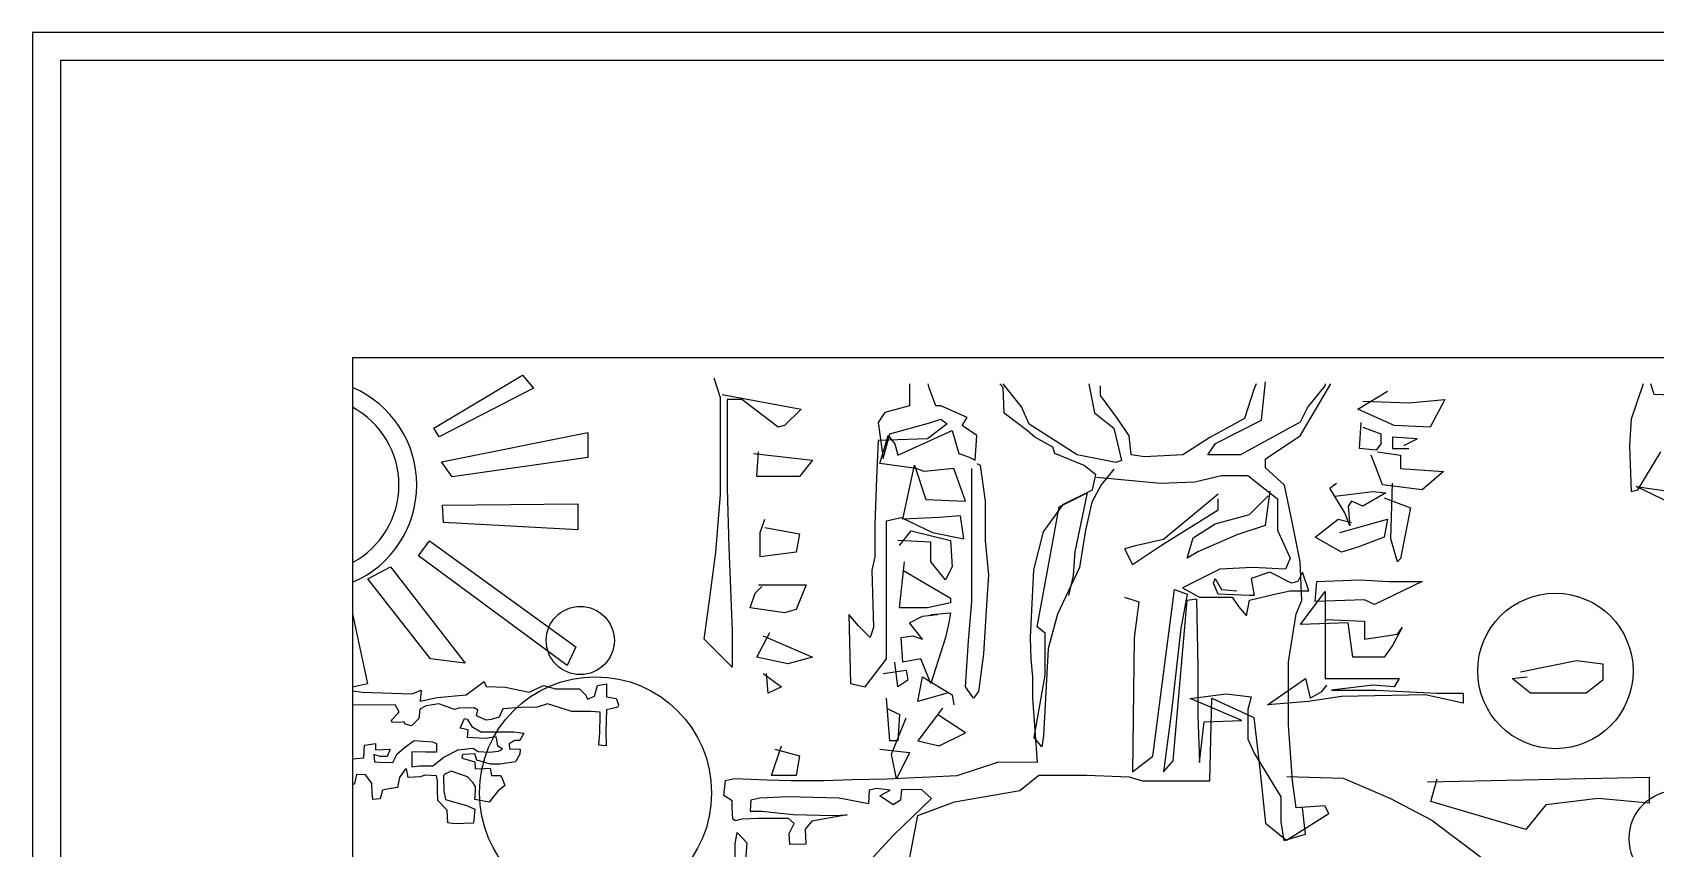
# Model space of a CAD drawing. Header units: millimetres. Extents: x 351279 to 387190, y -1289537 to -1277077.
# Drawn here: x 380737.4 to 381083.3, y -1286112.2 to -1285938.3 of the extents above; entities that cross this region are included whole.
import ezdxf

# ---------------------------------------------------------------- set-up
doc = ezdxf.new("R2010")
doc.units = ezdxf.units.MM
doc.header["$LTSCALE"] = 20
doc.layers.add('2', color=4, linetype='Continuous')
doc.styles.get("Standard").update_dxf_attribs({"font": 'SimSun.ttf', "height": 85})

# ---------------------------------------------------------------- blocks, each defined once
blk = doc.blocks.new('_G32FAZ')
at = {"color": 8}
for p, q in [((-407.83, 341.42), (-407.83, 336.74)), ((-403.62, 340.59), (-403.87, 341.42)), ((-402.22, 336.74), (-403.62, 340.59)), ((-387.89, 340.68), (-388.57, 341.42)), ((-387.64, 335.2), (-387.89, 340.68)), ((-383.93, 336.54), (-387.84, 341.42)), ((-369.61, 341.45), (-368.38, 335.31)), ((-367.15, 338.99), (-367.15, 341.04)), ((-363.47, 334.09), (-367.15, 338.99)), ((-334.42, 340.22), (-336.46, 334.09)), ((-333.97, 341.42), (-334.42, 340.22)), ((-332.78, 333.68), (-331.96, 341.86)), ((-324.6, 330.4), (-318.05, 341.45)), ((-319.28, 341.04), (-322.96, 336.54)), ((-319.23, 341.42), (-319.28, 341.04)), ((-312.26, 336.05), (-305.95, 339.89)), ((-407.83, 336.74), (-413.08, 335.35)), ((-401.17, 336.74), (-402.22, 336.74)), ((-395.57, 334.3), (-401.17, 336.74)), ((-382.29, 332.86), (-383.93, 336.54)), ((-322.96, 336.54), (-324.6, 333.27)), ((-304.55, 332.55), (-312.26, 336.05)), ((-311.21, 337.79), (-301.4, 337.44)), ((-301.4, 337.44), (-293.7, 338.14)), ((-293.7, 338.14), (-296.85, 332.2)), ((-413.08, 335.35), (-414.48, 333.25)), ((-414.48, 333.25), (-413.43, 325.55)), ((-412.03, 330.8), (-403.27, 333.25)), ((-399.77, 332.9), (-403.97, 329.75)), ((-403.27, 333.25), (-401.17, 333.95)), ((-401.17, 333.95), (-399.77, 332.9)), ((-396.62, 332.55), (-395.57, 334.3)), ((-393.47, 330.45), (-396.62, 332.55)), ((-382.66, 331.42), (-387.64, 335.2)), ((-372.06, 326.31), (-382.29, 332.86)), ((-368.38, 335.31), (-364.29, 332.04)), ((-361.02, 330.4), (-363.47, 334.09)), ((-336.46, 334.09), (-343.83, 330)), ((-342.6, 328.77), (-332.78, 333.68)), ((-324.6, 333.27), (-329.1, 330.81)), ((-311.91, 327.65), (-311.56, 333.25)), ((-311.21, 332.2), (-307.35, 330.8)), ((-296.85, 332.2), (-304.55, 332.55)), ((-414.48, 329.4), (-414.83, 321.35)), ((-403.97, 329.75), (-414.48, 329.4)), ((-414.13, 324.5), (-412.38, 330.45)), ((-413.43, 325.55), (-412.03, 330.8)), ((-412.38, 330.45), (-410.98, 328.7)), ((-410.98, 328.7), (-410.28, 326.25)), ((-410.28, 326.25), (-398.72, 331.5)), ((-398.72, 331.5), (-397.32, 326.6)), ((-393.82, 325.2), (-393.47, 330.45)), ((-381.14, 330.07), (-382.66, 331.42)), ((-377.26, 327.96), (-381.14, 330.07)), ((-364.29, 332.04), (-363.47, 328.77)), ((-363.47, 328.77), (-362.65, 325.09)), ((-360.61, 326.31), (-361.02, 330.4)), ((-343.83, 330), (-349.56, 326.31)), ((-344.24, 326.31), (-342.6, 328.77)), ((-329.1, 330.81), (-337.28, 326.31)), ((-331.96, 325.5), (-324.6, 330.4)), ((-307.35, 328.7), (-308.4, 327.3)), ((-307.35, 330.8), (-307.35, 328.7)), ((-304.9, 330.1), (-304.9, 327.65)), ((-299.65, 329.75), (-304.9, 330.1)), ((-302.45, 328.35), (-299.65, 329.75)), ((-397.32, 326.6), (-395.22, 325.9)), ((-395.22, 325.9), (-393.82, 325.2)), ((-376.84, 326.61), (-377.26, 327.96)), ((-370.59, 324.08), (-376.84, 326.61)), ((-363.88, 324.68), (-372.06, 326.31)), ((-357.74, 325.91), (-360.61, 326.31)), ((-349.56, 326.31), (-357.74, 325.91)), ((-337.28, 326.31), (-344.24, 326.31)), ((-331.96, 323.53), (-331.96, 325.5)), ((-308.4, 327.3), (-311.91, 327.65)), ((-308.05, 322.75), (-309.45, 326.25)), ((-308.05, 326.95), (-303.15, 326.25)), ((-304.9, 327.65), (-301.4, 327.65)), ((-303.15, 326.25), (-303.15, 323.45)), ((-406.43, 323.45), (-414.13, 324.5)), ((-409.23, 312.6), (-406.78, 324.15)), ((-406.78, 324.15), (-404.32, 316.8)), ((-404.67, 322.75), (-406.43, 323.45)), ((-398.37, 323.45), (-404.67, 322.75)), ((-395.92, 316.45), (-398.37, 323.45)), ((-394.52, 310.86), (-394.52, 323.45)), ((-393.47, 324.5), (-392.77, 324.15)), ((-392.77, 324.15), (-391.72, 316.45)), ((-368.14, 322.06), (-370.59, 324.08)), ((-368.82, 318.85), (-368.14, 322.06)), ((-364.3, 323.25), (-366.96, 319.93)), ((-362.65, 325.09), (-363.88, 324.68)), ((-344.01, 321.25), (-341.35, 321.92)), ((-341.35, 321.92), (-335.7, 321.92)), ((-335.7, 321.92), (-329.38, 316.93)), ((-327.87, 319.85), (-331.96, 323.53)), ((-307, 319.95), (-308.05, 322.75)), ((-303.15, 323.45), (-294.05, 322.75)), ((-294.05, 322.75), (-298.6, 318.9)), ((-414.83, 321.35), (-415.18, 311.56)), ((-375.93, 315.27), (-369.95, 318.26)), ((-374.98, 315.82), (-368.82, 318.85)), ((-369.95, 318.26), (-372.61, 305.64)), ((-366.96, 319.93), (-368.95, 316.27)), ((-367.95, 321.59), (-354.32, 320.26)), ((-354.32, 320.26), (-347.01, 320.59)), ((-347.01, 320.59), (-344.01, 321.25)), ((-331.05, 318.6), (-332.04, 311.29)), ((-326.23, 311.67), (-327.87, 319.85)), ((-318.21, 319.25), (-316.81, 320.3)), ((-315.06, 314), (-318.21, 319.25)), ((-317.16, 317.5), (-309.1, 318.55)), ((-309.1, 318.55), (-306.3, 318.2)), ((-298.6, 318.9), (-307, 319.95)), ((-305.25, 308.41), (-304.9, 320.3)), ((-404.32, 316.8), (-395.92, 316.45)), ((-391.72, 316.45), (-391.72, 308.06)), ((-379.28, 309.91), (-374.98, 315.82)), ((-377.93, 304.31), (-375.93, 315.27)), ((-368.95, 316.27), (-370.28, 310.29)), ((-342.02, 317.93), (-353.66, 308.3)), ((-342.02, 314.61), (-342.02, 316.93)), ((-335.37, 313.61), (-333.37, 315.61)), ((-333.37, 315.61), (-331.38, 317.6)), ((-329.38, 316.93), (-329.38, 310.29)), ((-313.66, 316.45), (-314.36, 315.4)), ((-314.36, 315.4), (-314.01, 311.21)), ((-311.21, 315.4), (-313.66, 316.45)), ((-306.3, 318.2), (-311.21, 315.4)), ((-306.65, 317.15), (-301.05, 315.05)), ((-301.05, 315.05), (-303.15, 304.21)), ((-415.18, 311.56), (-415.18, 307.71)), ((-412.73, 312.25), (-409.58, 312.95)), ((-412.73, 304.21), (-412.73, 312.25)), ((-409.58, 312.95), (-402.92, 309.81)), ((-401.52, 312.95), (-409.23, 312.6)), ((-396.97, 313.3), (-401.52, 312.95)), ((-396.27, 308.41), (-396.97, 313.3)), ((-354.32, 306.97), (-342.02, 314.61)), ((-347.34, 308.63), (-342.68, 311.62)), ((-342.68, 311.62), (-335.37, 313.61)), ((-324.6, 303.5), (-326.23, 311.67)), ((-321.36, 308.76), (-316.46, 312.6)), ((-316.46, 312.6), (-313.66, 311.91)), ((-316.11, 309.81), (-305.95, 312.6)), ((-314.01, 311.21), (-315.06, 314)), ((-305.95, 312.6), (-306.65, 308.76)), ((-402.92, 309.81), (-396.27, 308.41)), ((-394.52, 302.46), (-394.52, 310.86)), ((-391.72, 308.06), (-391.02, 300.71)), ((-381.31, 301.82), (-379.28, 309.91)), ((-370.28, 310.29), (-371.61, 302.31)), ((-353.66, 308.3), (-359.64, 306.97)), ((-348.67, 304.31), (-347.34, 308.63)), ((-338.03, 309.29), (-346.34, 305.64)), ((-332.04, 311.29), (-338.03, 309.29)), ((-329.38, 310.29), (-326.72, 304.31)), ((-315.76, 305.61), (-321.36, 308.76)), ((-306.65, 308.76), (-312.26, 306.66)), ((-303.85, 303.51), (-305.25, 308.41)), ((-415.18, 304.56), (-415.88, 301.76)), ((-415.18, 307.71), (-415.18, 304.56)), ((-372.61, 305.64), (-372.94, 300.65)), ((-359.64, 306.97), (-361.97, 306.3)), ((-361.97, 306.3), (-360.31, 302.98)), ((-360.31, 302.98), (-354.32, 306.97)), ((-346.34, 305.64), (-348.67, 304.31)), ((-312.26, 306.66), (-315.76, 305.61)), ((-415.88, 301.76), (-415.53, 289.51)), ((-412.73, 291.26), (-412.73, 304.21)), ((-394.52, 295.11), (-394.52, 302.46)), ((-382.07, 287.41), (-381.31, 301.82)), ((-380.59, 289.69), (-377.93, 304.31)), ((-371.61, 302.31), (-376.27, 292.35)), ((-341.69, 301.98), (-349.67, 297.99)), ((-334.7, 302.31), (-341.69, 301.98)), ((-331.05, 301.32), (-335.04, 299.99)), ((-327.72, 301.98), (-334.7, 302.31)), ((-326.39, 298.99), (-331.05, 301.32)), ((-326.72, 304.31), (-327.72, 301.98)), ((-324.06, 301.32), (-325.06, 299.32)), ((-324.19, 295.32), (-324.6, 303.5)), ((-322.73, 297.33), (-324.06, 301.32)), ((-303.15, 304.21), (-303.85, 303.51)), ((-391.02, 300.71), (-391.37, 295.46)), ((-372.94, 300.65), (-373.94, 296.33)), ((-349.67, 297.99), (-346.01, 296)), ((-343.02, 298.99), (-342.68, 299.99)), ((-342.02, 296.67), (-343.02, 298.99)), ((-342.68, 299.99), (-341.35, 297.66)), ((-341.35, 297.66), (-338.03, 297.33)), ((-335.04, 299.99), (-334.37, 296.33)), ((-325.06, 299.32), (-326.39, 298.99)), ((-395.22, 286.72), (-394.52, 295.11)), ((-391.37, 295.46), (-392.07, 283.92)), ((-346.01, 296), (-341.02, 296)), ((-335.37, 296.33), (-342.02, 296.67)), ((-341.02, 296), (-339.03, 296)), ((-339.03, 296), (-337.7, 294.01)), ((-336.03, 292.01), (-335.37, 295.34)), ((-335.37, 295.34), (-330.05, 296.67)), ((-334.37, 296.33), (-335.37, 296.33)), ((-330.05, 296.67), (-326.72, 297.33)), ((-326.72, 297.33), (-322.73, 297.33)), ((-325.41, 292.45), (-324.19, 295.32)), ((-420.78, 292.31), (-420.43, 277.62)), ((-418.68, 289.86), (-420.78, 292.31)), ((-412.73, 282.87), (-412.73, 291.26)), ((-376.27, 292.35), (-378.26, 285.04)), ((-337.7, 294.01), (-336.03, 292.01)), ((-327.05, 282.23), (-325.41, 292.45)), ((-416.23, 287.42), (-418.68, 289.86)), ((-415.53, 289.51), (-416.23, 287.42)), ((-381.9, 282.77), (-382.07, 287.41)), ((-378.93, 288.36), (-380.59, 289.69)), ((-378.93, 279.39), (-378.93, 288.36)), ((-395.92, 276.92), (-395.22, 286.72)), ((-392.07, 283.92), (-393.12, 275.87)), ((-378.26, 285.04), (-379.26, 266.43)), ((-417.28, 276.92), (-412.73, 282.87)), ((-381.56, 279.06), (-381.9, 282.77)), ((-327.05, 268.73), (-327.05, 282.23)), ((-420.43, 277.62), (-417.28, 276.92)), ((-394.17, 274.47), (-395.92, 276.92)), ((-381.56, 274.51), (-381.56, 279.06)), ((-381.25, 266.1), (-378.93, 279.39)), ((-393.12, 275.87), (-394.17, 274.47)), ((-380.55, 260.85), (-381.56, 274.51)), ((-343.83, 256.87), (-343.42, 274.46)), ((-343.42, 274.46), (-334.42, 270.37)), ((-334.42, 270.37), (-333.19, 259.33)), ((-379.26, 266.43), (-379.59, 264.1)), ((-326.23, 256.87), (-327.05, 268.73)), ((-379.59, 264.1), (-381.25, 266.1)), ((-397.66, 257.98), (-388.8, 260.93)), ((-388.8, 260.93), (-380.55, 260.85)), ((-447.37, 253.76), (-447.03, 256.97)), ((-447.03, 256.97), (-445.09, 257.39)), ((-445.09, 257.39), (-438.17, 257.05)), ((-438.17, 257.05), (-433.02, 256.97)), ((-433.02, 256.97), (-426.02, 256.97)), ((-426.02, 256.97), (-419.94, 257.14)), ((-419.94, 257.14), (-412.68, 257.3)), ((-412.68, 257.3), (-406.78, 257.56)), ((-406.78, 257.56), (-403.57, 257.73)), ((-403.57, 257.73), (-397.66, 257.98)), ((-384.34, 254.83), (-380.25, 258.1)), ((-380.25, 258.1), (-370.02, 258.1)), ((-370.02, 258.1), (-361.02, 257.69)), ((-361.02, 257.69), (-358.15, 256.87)), ((-358.15, 256.87), (-353.65, 256.87)), ((-353.65, 256.87), (-343.83, 256.87)), ((-333.19, 259.33), (-331.96, 247.88)), ((-325.41, 251.15), (-326.23, 256.87)), ((-445.59, 252.58), (-447.37, 253.76)), ((-445.59, 251.23), (-445.59, 252.58)), ((-441.63, 252.75), (-441.8, 250.39)), ((-439.69, 253.17), (-441.63, 252.75)), ((-433.86, 253.43), (-439.69, 253.17)), ((-422.81, 253.17), (-433.86, 253.43)), ((-416.56, 251.99), (-422.81, 253.17)), ((-416.4, 254.86), (-416.56, 251.99)), ((-414.88, 255.2), (-416.4, 254.86)), ((-411.92, 254.86), (-414.88, 255.2)), ((-414.12, 253.68), (-411.92, 254.86)), ((-411.33, 251.74), (-414.12, 253.68)), ((-409.73, 252.75), (-411.33, 251.74)), ((-411.25, 245.26), (-403.15, 253.09)), ((-409.56, 255.03), (-409.73, 252.75)), ((-405.17, 254.94), (-409.56, 255.03)), ((-403.15, 253.09), (-405.17, 254.94)), ((-398.25, 252.37), (-384.34, 254.83)), ((-445.51, 248.7), (-445.59, 251.23)), ((-441.8, 250.39), (-439.26, 250.39)), ((-439.26, 250.39), (-432.6, 249.71)), ((-432.6, 249.71), (-424.16, 249.46)), ((-421.12, 249.63), (-428.63, 248.28)), ((-424.16, 249.46), (-421.12, 249.63)), ((-408.48, 236.83), (-406.03, 249.51)), ((-406.03, 249.51), (-398.25, 252.37)), ((-327.46, 244.2), (-318.46, 249.92)), ((-319.28, 251.56), (-325.41, 251.15)), ((-318.46, 249.92), (-319.28, 251.56)), ((-444.92, 248.37), (-445.51, 248.7)), ((-445, 243.41), (-444.58, 245.85)), ((-443.48, 248.7), (-444.92, 248.37)), ((-444.58, 245.85), (-442.47, 243.66)), ((-440.02, 248.87), (-443.48, 248.7)), ((-438.08, 248.87), (-440.02, 248.87)), ((-433.61, 248.87), (-438.08, 248.87)), ((-432.43, 247.78), (-433.61, 248.87)), ((-433.44, 245.67), (-432.43, 247.78)), ((-433.36, 243.31), (-433.44, 245.67)), ((-428.63, 248.28), (-430.07, 246.59)), ((-430.07, 246.59), (-429.9, 243.39)), ((-331.96, 247.88), (-327.46, 244.2)), ((-444.92, 236.41), (-445, 243.41)), ((-442.47, 243.66), (-442.89, 238.09)), ((-429.9, 243.39), (-433.36, 243.31)), ((-417.24, 238.77), (-411.25, 245.26))]:
    blk.add_line(p, q, dxfattribs=at)
for points in [[(-509.2, 332.01), (-490.27, 343.32), (-487.96, 340.55), (-508.05, 330.16)], [(-507.59, 324.86), (-476.41, 331.09), (-476.41, 325.78), (-505.28, 321.63)], [(-507.35, 315.63), (-478.49, 315.86), (-478.49, 310.32), (-507.12, 311.93)], [(-512.44, 304.78), (-510.13, 308.01), (-478.95, 285.39), (-480.8, 281.47)], [(-523.29, 299.93), (-518.44, 302.47), (-502.51, 281.93), (-509.89, 282.85)]]:
    blk.add_lwpolyline(points, close=True, dxfattribs=at)
for points in [[(-447.73, 339.19), (-430.93, 336.05), (-434.43, 332.55), (-435.83, 332.2), (-443.53, 338.14), (-446.68, 338.14), (-446.68, 328.35), (-446.68, 319.25), (-446.33, 306.66), (-445.63, 288.81), (-445.63, 282.52), (-445.63, 281.12), (-451.58, 287.07), (-450.53, 294.76), (-449.13, 305.61), (-448.08, 317.85), (-448.08, 338.49), (-449.48, 342.69)], [(-251.45, 341.42), (-254.02, 333.95), (-254.37, 328.35), (-254.02, 318.55), (-252.62, 318.9), (-247.72, 326.95)], [(-234.76, 310.86), (-252.97, 319.6), (-245.62, 318.55)], [(-238.97, 341.42), (-238.26, 339.54), (-240.37, 338.84), (-249.12, 339.19), (-249.86, 341.42)], [(-441.08, 326.6), (-428.48, 325.2), (-431.28, 321.7), (-440.38, 321.7), (-440.03, 326.95)], [(-438.63, 310.86), (-431.28, 309.46), (-431.98, 305.61), (-439.68, 304.56), (-439.68, 309.81), (-438.63, 312.6)], [(-409.93, 307.01), (-407.48, 310.16), (-399.07, 308.06), (-398.72, 302.46), (-400.12, 299.66), (-403.27, 303.51), (-403.27, 307.71), (-410.28, 308.06)], [(-409.23, 301.76), (-399.07, 295.81), (-399.07, 294.76), (-403.97, 293.71), (-409.93, 293.71), (-408.88, 303.51)], [(-440.03, 298.61), (-429.88, 298.61), (-431.98, 293.36), (-434.43, 292.66), (-441.78, 293.71), (-440.73, 296.86), (-439.33, 298.26)], [(-361.97, 296), (-358.98, 295), (-359.97, 287.36), (-360.31, 258.79), (-355.98, 262.11), (-351.33, 297.66), (-348.67, 296.67), (-350, 289.36), (-351.99, 271.74), (-353.66, 258.79), (-351.66, 261.11), (-348.67, 295.34), (-346.67, 295.67), (-346.34, 281.05), (-346.34, 270.75), (-346.01, 260.78), (-345.01, 269.42), (-337.03, 269.75), (-348, 274.4), (-340.36, 275.4), (-335.04, 274.74), (-335.7, 272.08), (-335.7, 265.76), (-334.37, 262.77), (-328.72, 253.47), (-328.72, 248.15), (-328.05, 244.17), (-323.4, 245.49), (-324.06, 251.14)], [(-321.01, 299.31), (-311.91, 299.66), (-305.6, 299.31), (-298.6, 299.31), (-308.75, 294.41), (-310.86, 295.46), (-321.36, 295.11), (-321.01, 299.31)], [(-319.26, 297.21), (-319.26, 278.67), (-303.5, 278.67), (-304.55, 276.92), (-309.1, 277.27), (-317.86, 276.22), (-308.4, 276.22), (-295.45, 275.52), (-289.85, 275.52), (-289.85, 273.42), (-297.9, 275.17), (-315.76, 274.82), (-322.76, 273.77), (-331.51, 273.07), (-323.46, 278.67), (-322.41, 274.47), (-319.96, 275.87), (-318.91, 277.27)], [(-319.26, 291.26), (-310.86, 290.91), (-310.86, 287.07), (-303.85, 288.11), (-302.8, 289.51), (-304.9, 285.67), (-306.65, 283.22), (-313.31, 283.22), (-314.36, 290.56), (-324.51, 290.21), (-319.26, 297.21)], [(-526.52, 292.46), (-523.36, 277.53), (-526.52, 276.86)], [(-403.27, 292.31), (-399.07, 292.66), (-399.42, 290.56), (-400.12, 287.42), (-403.27, 277.62), (-405.38, 282.87), (-409.23, 282.17), (-409.58, 287.42), (-407.13, 287.77), (-405.02, 287.07), (-407.83, 290.56), (-405.02, 291.96), (-401.87, 292.31)], [(-438.98, 287.77), (-428.48, 283.22), (-433.73, 281.82), (-440.38, 283.22), (-437.58, 288.46)], [(-413.43, 279.72), (-408.53, 280.42), (-408.18, 278.32), (-410.28, 276.92), (-410.98, 282.17)], [(-277.6, 280.07), (-265.7, 282.52), (-260.09, 281.82), (-260.09, 278.32), (-263.6, 275.52), (-272, 275.52), (-275.5, 275.52), (-279.35, 278.67), (-276.2, 279.02)], [(-526.52, 276.01), (-524.44, 275.77), (-513.9, 275.44), (-511.87, 276.2), (-512.12, 273.83), (-508.49, 274.59), (-502.33, 275.18), (-498.45, 278.05), (-498.03, 276.95), (-493.98, 276.79), (-488.85, 275.77), (-485.81, 277.21), (-483.28, 276.45), (-480.66, 276.45), (-478.13, 276.45), (-476.78, 275.1), (-476.44, 274.26), (-474.93, 274.93), (-474.33, 277.21), (-472.39, 277.54), (-472.39, 274.76), (-470.37, 274.42), (-469.86, 273.16), (-469.95, 272.57), (-472.39, 271.98), (-472.56, 267.42), (-472.48, 264.3), (-474, 264.47), (-473.83, 267.17), (-473.74, 270.71), (-473.74, 271.47), (-475.77, 271.64), (-479.82, 271.64), (-484.97, 273.24), (-487.16, 272.57), (-490.62, 272.48), (-494.5, 272.23), (-495.26, 270.46), (-496.95, 269.95), (-498.05, 269.79), (-500.14, 270.71), (-499.8, 271.89), (-500.56, 272.4), (-503.85, 272.32), (-504.78, 272.06), (-508.16, 273.24), (-510.86, 272.82), (-512.21, 272.15), (-512.38, 270.12), (-513.98, 268.61), (-515.33, 268.94), (-515.5, 269.45), (-516.43, 269.28), (-518.03, 269.36), (-518.28, 269.7), (-516.85, 271.22), (-516.6, 271.56), (-517.44, 273.08), (-526.52, 273.01)], [(-438.98, 279.72), (-435.13, 276.92), (-437.93, 275.52), (-438.28, 279.72)], [(-399.77, 275.52), (-406.08, 273.77), (-405.02, 279.02), (-398.72, 275.17), (-398.37, 273.07)], [(-412.73, 272.37), (-409.93, 270.97), (-410.28, 265.37), (-412.03, 265.37), (-412.73, 274.47)], [(-526.52, 261.54), (-524.11, 261.77), (-523.94, 264.47), (-521.66, 264.81), (-521.66, 263.46), (-518.54, 263.63), (-519.13, 262.03), (-520.65, 262.03), (-522, 262.45), (-521.83, 260.93), (-520.81, 260.85), (-517.95, 260.76), (-517.02, 262.62), (-515.25, 264.14), (-513.39, 265.49), (-509.51, 265.15), (-508.66, 264.81), (-508.66, 262.96), (-510.94, 262.96), (-513.9, 263.04), (-513.9, 259.83), (-512.29, 260.09), (-509.42, 260.09), (-507.06, 261.94), (-504.02, 263.46), (-500.9, 263.8), (-499.72, 263.12), (-497.36, 262.96), (-495.41, 263.21), (-494.57, 263.63), (-494.99, 263.88), (-495.58, 264.22), (-495.75, 265.57), (-495.92, 266.24), (-498.28, 265.91), (-502, 266.08), (-501.91, 267.76), (-503.6, 268.1), (-502.67, 270.12), (-502.08, 270.04), (-501.07, 268.44), (-499.21, 267.34), (-495.84, 267.34), (-492.12, 267.34), (-490.01, 267), (-490.86, 265.49), (-491.95, 265.49), (-493.14, 264.73), (-493.05, 263.71), (-490.77, 263.63), (-490.86, 262.53), (-491.79, 260.93), (-495.16, 260.43), (-497.1, 260.43), (-500.06, 261.27), (-500.48, 262.62), (-503.09, 262.45), (-503.26, 261.94), (-503.18, 261.69), (-500.48, 260.93), (-500.39, 259.41), (-498.37, 259.5), (-497.19, 259.58), (-496.93, 257.98), (-495.08, 257.98), (-494.74, 257.56), (-494.06, 255.87), (-495.58, 254.69), (-497.44, 252.33), (-500.48, 252.92), (-500.31, 254.77), (-500.31, 255.62), (-500.82, 256.46), (-502, 257.73), (-505.54, 258.91), (-506.98, 258.23), (-507.14, 257.9), (-507.06, 254.77), (-506.72, 252.92), (-502, 251.57), (-500.48, 250.81), (-500.73, 247.86), (-504.87, 247.69), (-506.22, 247.94), (-506.38, 250.64), (-508.33, 252.67), (-508.41, 254.86), (-508.41, 256.88), (-508.66, 257.9), (-511.03, 258.06), (-512.12, 257.73), (-514.65, 257.56), (-514.99, 259.41), (-515.41, 259.24), (-516.51, 257.56), (-516.93, 255.45), (-519.13, 255.11), (-520.14, 254.86), (-520.65, 253), (-522.17, 252.92), (-522.33, 254.35), (-522.42, 256.38), (-523.77, 258.15), (-525.71, 258.23), (-526.13, 256.21), (-526.52, 256)], [(-414.13, 263.63), (-407.83, 262.93), (-410.63, 257.33), (-411.68, 262.58), (-408.53, 270.27)], [(-400.82, 272.37), (-406.08, 265.37), (-401.52, 264.32), (-395.92, 267.12), (-401.87, 270.97)], [(-436.53, 263.63), (-431.28, 262.23), (-431.98, 258.03), (-437.23, 258.03), (-435.13, 264.32)], [(-327.39, 257.79), (-315.42, 257.46), (-305.44, 253.14), (-296.47, 248.48), (-284.17, 239.18), (-269.2, 228.22), (-262.55, 221.24), (-259.23, 219.91), (-246.46, 220.64)], [(-297.45, 256.63), (-250.19, 257.68), (-250.19, 252.08), (-261.04, 253.13), (-272.24, 251.73), (-276.45, 246.48), (-296.75, 252.43), (-295.35, 257.33)]]:
    blk.add_lwpolyline(points, dxfattribs=at)
for centre, radius in [((-477.99, 286.77), 7.26), ((-270.17, 280.28), 16.56), ((-474.74, 254.31), 24.73), ((-244.19, 244.58), 10.27)]:
    blk.add_circle(centre, radius)
for radius, start, end in [(22.57, 293.1977, 66.8023), (18.78, 298.2678, 61.7322)]:
    blk.add_arc((-535.41, 319.91), radius, start, end, dxfattribs=at)
at = {"layer": '2', "color": 3, "linetype": 'ByBlock'}
blk.add_lwpolyline([(-594.74, 416.32), (-594.74, 0), (0, 0), (0, 416.32)], close=True, dxfattribs=at)
at = {"layer": '2', "color": 2, "linetype": 'ByBlock'}
blk.add_lwpolyline([(-588.79, 410.37), (-588.79, 5.95), (-5.95, 5.95), (-5.95, 410.37)], close=True, dxfattribs=at)
at = {"layer": '2', "color": 6, "linetype": 'ByBlock'}
blk.add_lwpolyline([(-526.52, 346.96), (-526.52, 73.38), (-74.51, 73.38), (-74.51, 346.96)], close=True, dxfattribs=at)
at = {"color": 8, "ltscale": 10, "flags": 9}
for tag in ['XSIZE', 'YSIZE']:
    blk.add_attdef(tag, (0, 0), '', height=0.5, dxfattribs=at)

msp = doc.modelspace()

# ---------------------------------------------------------------- block references
msp.add_blockref('_G32FAZ', (381332.127, -1286354.655))

doc.saveas('drawing.dxf')
